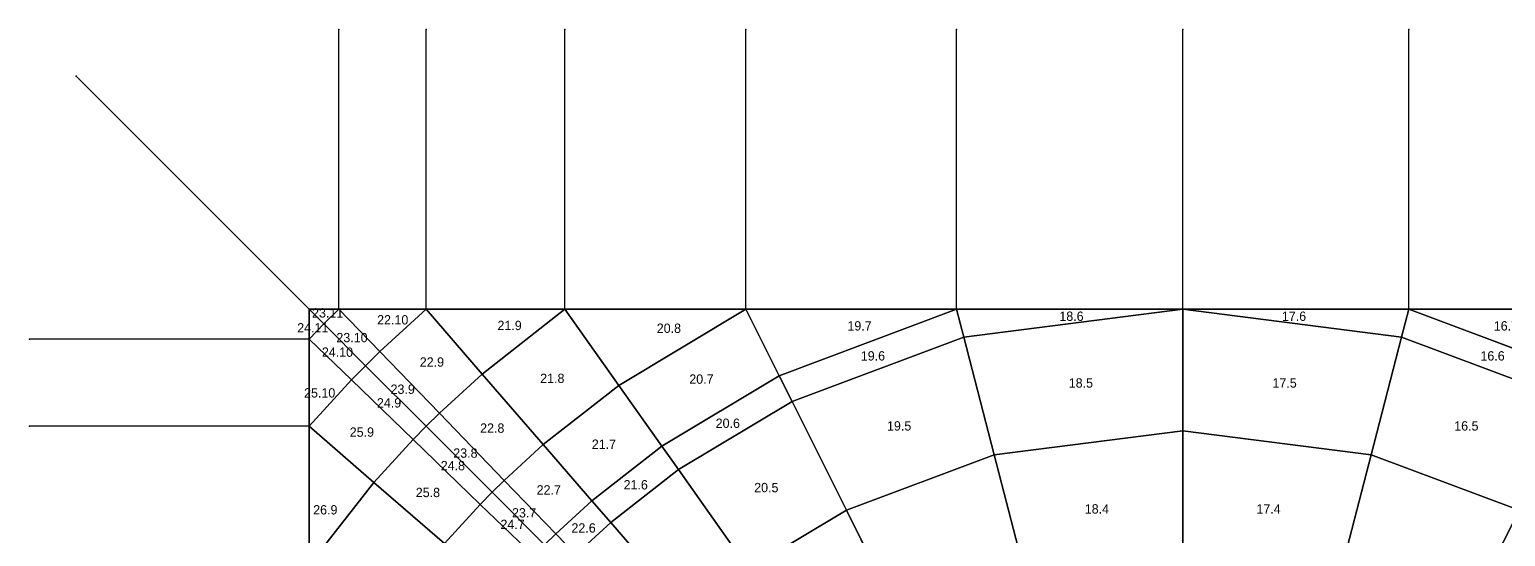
# Model space of a CAD drawing. Header units: metres. Extents: x -2.48 to 2.48, y -2.48 to 2.48.
# Drawn here: x -2.475 to 0.693, y 1.387 to 2.475 of the extents above; entities that cross this region are included whole.
import ezdxf
from ezdxf.enums import TextEntityAlignment as Align

# ---------------------------------------------------------------- set-up
doc = ezdxf.new("R2010")
doc.units = ezdxf.units.M

msp = doc.modelspace()

# ---------------------------------------------------------------- linework, layer by layer
at = {"layer": 'ang'}
msp.add_line((-1.875, 1.875, 0), (-2.375, 2.375, -10), dxfattribs=at)
msp.add_point((-2.375, 2.375, -10), dxfattribs=at)
at = {"layer": 'ArchiBranchesEsterni'}
for p, q in [((-1.8111, 1.875, 0.4853), (-1.8111, 2.475, -2.5147)), ((-1.6238, 1.875, 0.9375), (-1.6238, 2.475, -2.0625)), ((-1.3258, 1.875, 1.3258), (-1.3258, 2.475, -1.6742)), ((-0.9375, 1.875, 1.6238), (-0.9375, 2.475, -1.3762)), ((-0.4853, 1.875, 1.8111), (-0.4853, 2.475, -1.1889)), ((0, 1.875, 1.875), (0, 2.475, -1.125)), ((0.4853, 1.875, 1.8111), (0.4853, 2.475, -1.1889)), ((-1.875, 1.8111, 0.4853), (-2.475, 1.8111, -2.5147)), ((-1.875, 1.6238, 0.9375), (-2.475, 1.6238, -2.0625))]:
    msp.add_line(p, q, dxfattribs=at)
at = {"layer": 'ArcoBranches'}
for p, q in [((-1.8111, 1.875, 0.4853), (-1.875, 1.875, 0)), ((-1.875, 1.875, 0), (-1.875, 1.8111, 0.4853)), ((-1.6238, 1.875, 0.9375), (-1.8111, 1.875, 0.4853)), ((-1.3258, 1.875, 1.3258), (-1.6238, 1.875, 0.9375)), ((-0.9375, 1.875, 1.6238), (-1.3258, 1.875, 1.3258)), ((-0.4853, 1.875, 1.8111), (-0.9375, 1.875, 1.6238)), ((0, 1.875, 1.875), (-0.4853, 1.875, 1.8111)), ((0.4853, 1.875, 1.8111), (0, 1.875, 1.875)), ((0.9375, 1.875, 1.6238), (0.4853, 1.875, 1.8111)), ((-1.875, 1.8111, 0.4853), (-1.875, 1.6238, 0.9375)), ((-1.875, 1.6238, 0.9375), (-1.875, 1.3258, 1.3258))]:
    msp.add_line(p, q, dxfattribs=at)
at = {"layer": 'ColmoBranches'}
for p, q in [((0, 1.6142, 2.1037), (0, 1.875, 1.875)), ((0, 1.3258, 2.2964), (0, 1.6142, 2.1037))]:
    msp.add_line(p, q, dxfattribs=at)
at = {"layer": 'ColmoNodes'}
for p in [(0, 1.875, 1.875), (0, 1.6142, 2.1037)]:
    msp.add_point(p, dxfattribs=at)
at = {"layer": 'DiagonaliBranches'}
for p, q in [((-1.8433, 1.8433, 0.4853), (-1.875, 1.875, 0)), ((-1.7539, 1.7539, 0.9375), (-1.8433, 1.8433, 0.4853)), ((-1.6238, 1.6238, 1.3258), (-1.7539, 1.7539, 0.9375)), ((-1.4823, 1.4823, 1.6238), (-1.6238, 1.6238, 1.3258)), ((-1.3695, 1.3695, 1.8111), (-1.4823, 1.4823, 1.6238))]:
    msp.add_line(p, q, dxfattribs=at)
at = {"layer": 'DiagonaliNodes'}
for p in [(-1.875, 1.875, 0), (-1.8433, 1.8433, 0.4853), (-1.7539, 1.7539, 0.9375), (-1.6238, 1.6238, 1.3258), (-1.4823, 1.4823, 1.6238)]:
    msp.add_point(p, dxfattribs=at)
at = {"layer": 'Faces'}
for points in [[(-1.8111, 1.875, 0.4853), (-1.8433, 1.8433, 0.4853), (-1.875, 1.875, 0), (-1.8111, 1.875, 0.4853)], [(-1.8433, 1.8433, 0.4853), (-1.875, 1.8111, 0.4853), (-1.875, 1.8111, 0.4853), (-1.875, 1.875, 0)], [(-1.7232, 1.784, 0.9375), (-1.7539, 1.7539, 0.9375), (-1.8433, 1.8433, 0.4853), (-1.8111, 1.875, 0.4853)], [(-1.6238, 1.875, 0.9375), (-1.7232, 1.784, 0.9375), (-1.8111, 1.875, 0.4853), (-1.6238, 1.875, 0.9375)], [(-1.5033, 1.7359, 1.3258), (-1.5954, 1.6517, 1.3258), (-1.7232, 1.784, 0.9375), (-1.6238, 1.875, 0.9375)], [(-1.3258, 1.875, 1.3258), (-1.5033, 1.7359, 1.3258), (-1.6238, 1.875, 0.9375), (-1.3258, 1.875, 1.3258)], [(-1.2103, 1.7116, 1.6238), (-1.3724, 1.5847, 1.6238), (-1.5033, 1.7359, 1.3258), (-1.3258, 1.875, 1.3258)], [(-0.9375, 1.875, 1.6238), (-1.2103, 1.7116, 1.6238), (-1.3258, 1.875, 1.3258), (-0.9375, 1.875, 1.6238)], [(-0.8662, 1.7323, 1.8111), (-1.1182, 1.5814, 1.8111), (-1.2103, 1.7116, 1.6238), (-0.9375, 1.875, 1.6238)], [(-0.4853, 1.875, 1.8111), (-0.8662, 1.7323, 1.8111), (-0.9375, 1.875, 1.6238), (-0.4853, 1.875, 1.8111)], [(-0.4698, 1.8152, 1.875), (-0.8385, 1.6771, 1.875), (-0.8662, 1.7323, 1.8111), (-0.4853, 1.875, 1.8111)], [(0, 1.875, 1.875), (-0.4698, 1.8152, 1.875), (-0.4853, 1.875, 1.8111), (0, 1.875, 1.875)], [(0, 1.6142, 2.1037), (-0.4045, 1.5627, 2.1037), (-0.4698, 1.8152, 1.875), (0, 1.875, 1.875)], [(0.4045, 1.5627, 2.1037), (0, 1.6142, 2.1037), (0, 1.875, 1.875), (0.4698, 1.8152, 1.875)], [(0.4698, 1.8152, 1.875), (0, 1.875, 1.875), (0, 1.875, 1.875), (0.4853, 1.875, 1.8111)], [(0.8385, 1.6771, 1.875), (0.4698, 1.8152, 1.875), (0.4853, 1.875, 1.8111), (0.8662, 1.7323, 1.8111)], [(0.8662, 1.7323, 1.8111), (0.4853, 1.875, 1.8111), (0.4853, 1.875, 1.8111), (0.9375, 1.875, 1.6238)], [(-1.7539, 1.7539, 0.9375), (-1.784, 1.7232, 0.9375), (-1.875, 1.8111, 0.4853), (-1.8433, 1.8433, 0.4853)], [(-1.784, 1.7232, 0.9375), (-1.875, 1.6238, 0.9375), (-1.875, 1.6238, 0.9375), (-1.875, 1.8111, 0.4853)], [(-0.4045, 1.5627, 2.1037), (-0.7219, 1.4438, 2.1037), (-0.8385, 1.6771, 1.875), (-0.4698, 1.8152, 1.875)], [(0.7219, 1.4438, 2.1037), (0.4045, 1.5627, 2.1037), (0.4698, 1.8152, 1.875), (0.8385, 1.6771, 1.875)], [(-1.5954, 1.6517, 1.3258), (-1.6238, 1.6238, 1.3258), (-1.7539, 1.7539, 0.9375), (-1.7232, 1.784, 0.9375)], [(-1.6238, 1.6238, 1.3258), (-1.6517, 1.5954, 1.3258), (-1.784, 1.7232, 0.9375), (-1.7539, 1.7539, 0.9375)], [(-1.6517, 1.5954, 1.3258), (-1.7359, 1.5033, 1.3258), (-1.875, 1.6238, 0.9375), (-1.784, 1.7232, 0.9375)], [(-1.3724, 1.5847, 1.6238), (-1.4564, 1.5078, 1.6238), (-1.5954, 1.6517, 1.3258), (-1.5033, 1.7359, 1.3258)], [(-1.1182, 1.5814, 1.8111), (-1.2679, 1.4641, 1.8111), (-1.3724, 1.5847, 1.6238), (-1.2103, 1.7116, 1.6238)], [(-0.8385, 1.6771, 1.875), (-1.0825, 1.5309, 1.875), (-1.1182, 1.5814, 1.8111), (-0.8662, 1.7323, 1.8111)], [(-1.4564, 1.5078, 1.6238), (-1.4823, 1.4823, 1.6238), (-1.6238, 1.6238, 1.3258), (-1.5954, 1.6517, 1.3258)], [(-0.7219, 1.4438, 2.1037), (-0.932, 1.318, 2.1037), (-1.0825, 1.5309, 1.875), (-0.8385, 1.6771, 1.875)], [(-1.7359, 1.5033, 1.3258), (-1.875, 1.3258, 1.3258), (-1.875, 1.3258, 1.3258), (-1.875, 1.6238, 0.9375)], [(-1.4823, 1.4823, 1.6238), (-1.5078, 1.4564, 1.6238), (-1.6517, 1.5954, 1.3258), (-1.6238, 1.6238, 1.3258)], [(-1.5078, 1.4564, 1.6238), (-1.5847, 1.3724, 1.6238), (-1.7359, 1.5033, 1.3258), (-1.6517, 1.5954, 1.3258)], [(-1.2679, 1.4641, 1.8111), (-1.3456, 1.393, 1.8111), (-1.4564, 1.5078, 1.6238), (-1.3724, 1.5847, 1.6238)], [(0, 1.3258, 2.2964), (-0.3322, 1.2835, 2.2964), (-0.4045, 1.5627, 2.1037), (0, 1.6142, 2.1037)], [(0.3322, 1.2835, 2.2964), (0, 1.3258, 2.2964), (0, 1.6142, 2.1037), (0.4045, 1.5627, 2.1037)], [(-1.0825, 1.5309, 1.875), (-1.2275, 1.4174, 1.875), (-1.2679, 1.4641, 1.8111), (-1.1182, 1.5814, 1.8111)], [(-0.3322, 1.2835, 2.2964), (-0.5929, 1.1859, 2.2964), (-0.7219, 1.4438, 2.1037), (-0.4045, 1.5627, 2.1037)], [(0.5929, 1.1859, 2.2964), (0.3322, 1.2835, 2.2964), (0.4045, 1.5627, 2.1037), (0.7219, 1.4438, 2.1037)], [(-0.932, 1.318, 2.1037), (-1.0568, 1.2202, 2.1037), (-1.2275, 1.4174, 1.875), (-1.0825, 1.5309, 1.875)], [(-1.5847, 1.3724, 1.6238), (-1.7116, 1.2103, 1.6238), (-1.875, 1.3258, 1.3258), (-1.7359, 1.5033, 1.3258)], [(-1.3456, 1.393, 1.8111), (-1.3695, 1.3695, 1.8111), (-1.4823, 1.4823, 1.6238), (-1.4564, 1.5078, 1.6238)], [(-1.3695, 1.3695, 1.8111), (-1.393, 1.3456, 1.8111), (-1.5078, 1.4564, 1.6238), (-1.4823, 1.4823, 1.6238)], [(-1.2275, 1.4174, 1.875), (-1.3026, 1.3486, 1.875), (-1.3456, 1.393, 1.8111), (-1.2679, 1.4641, 1.8111)], [(-1.393, 1.3456, 1.8111), (-1.4641, 1.2679, 1.8111), (-1.5847, 1.3724, 1.6238), (-1.5078, 1.4564, 1.6238)], [(-0.5929, 1.1859, 2.2964), (-0.7655, 1.0825, 2.2964), (-0.932, 1.318, 2.1037), (-0.7219, 1.4438, 2.1037)], [(0.7655, 1.0825, 2.2964), (0.5929, 1.1859, 2.2964), (0.7219, 1.4438, 2.1037), (0.932, 1.318, 2.1037)], [(-1.0568, 1.2202, 2.1037), (-1.1215, 1.161, 2.1037), (-1.3026, 1.3486, 1.875), (-1.2275, 1.4174, 1.875)], [(-1.3026, 1.3486, 1.875), (-1.3258, 1.3258, 1.875), (-1.3695, 1.3695, 1.8111), (-1.3456, 1.393, 1.8111)]]:
    msp.add_3dface(points, dxfattribs=at)
at = {"layer": 'MeridianiBranches'}
for p, q in [((-1.7232, 1.784, 0.9375), (-1.8111, 1.875, 0.4853)), ((-1.5033, 1.7359, 1.3258), (-1.6238, 1.875, 0.9375)), ((-1.2103, 1.7116, 1.6238), (-1.3258, 1.875, 1.3258)), ((-0.8662, 1.7323, 1.8111), (-0.9375, 1.875, 1.6238)), ((-0.4698, 1.8152, 1.875), (-0.4853, 1.875, 1.8111)), ((0.4698, 1.8152, 1.875), (0.4853, 1.875, 1.8111)), ((-1.784, 1.7232, 0.9375), (-1.875, 1.8111, 0.4853)), ((-0.4045, 1.5627, 2.1037), (-0.4698, 1.8152, 1.875)), ((0.4045, 1.5627, 2.1037), (0.4698, 1.8152, 1.875)), ((-1.5954, 1.6517, 1.3258), (-1.7232, 1.784, 0.9375)), ((-1.6517, 1.5954, 1.3258), (-1.784, 1.7232, 0.9375)), ((-1.3724, 1.5847, 1.6238), (-1.5033, 1.7359, 1.3258)), ((-1.1182, 1.5814, 1.8111), (-1.2103, 1.7116, 1.6238)), ((-0.8385, 1.6771, 1.875), (-0.8662, 1.7323, 1.8111)), ((-1.4564, 1.5078, 1.6238), (-1.5954, 1.6517, 1.3258)), ((-0.7219, 1.4438, 2.1037), (-0.8385, 1.6771, 1.875)), ((-1.7359, 1.5033, 1.3258), (-1.875, 1.6238, 0.9375)), ((-1.5078, 1.4564, 1.6238), (-1.6517, 1.5954, 1.3258)), ((-1.2679, 1.4641, 1.8111), (-1.3724, 1.5847, 1.6238)), ((-1.0825, 1.5309, 1.875), (-1.1182, 1.5814, 1.8111)), ((-0.3322, 1.2835, 2.2964), (-0.4045, 1.5627, 2.1037)), ((0.3322, 1.2835, 2.2964), (0.4045, 1.5627, 2.1037)), ((-0.932, 1.318, 2.1037), (-1.0825, 1.5309, 1.875)), ((-1.5847, 1.3724, 1.6238), (-1.7359, 1.5033, 1.3258)), ((-1.3456, 1.393, 1.8111), (-1.4564, 1.5078, 1.6238)), ((-1.2275, 1.4174, 1.875), (-1.2679, 1.4641, 1.8111)), ((-1.393, 1.3456, 1.8111), (-1.5078, 1.4564, 1.6238)), ((-0.5929, 1.1859, 2.2964), (-0.7219, 1.4438, 2.1037)), ((-1.0568, 1.2202, 2.1037), (-1.2275, 1.4174, 1.875)), ((-1.3026, 1.3486, 1.875), (-1.3456, 1.393, 1.8111))]:
    msp.add_line(p, q, dxfattribs=at)
at = {"layer": 'NodiEsterniEsterni'}
for p in [(-1.8111, 2.475, -2.5147), (-1.6238, 2.475, -2.0625), (-1.3258, 2.475, -1.6742), (-0.9375, 2.475, -1.3762), (-0.4853, 2.475, -1.1889), (0, 2.475, -1.125), (0.4853, 2.475, -1.1889), (-2.475, 1.8111, -2.5147), (-2.475, 1.6238, -2.0625)]:
    msp.add_point(p, dxfattribs=at)
at = {"layer": 'NodiInterni'}
for p in [(-1.8111, 1.875, 0.4853), (-1.6238, 1.875, 0.9375), (-1.3258, 1.875, 1.3258), (-0.9375, 1.875, 1.6238), (-0.4853, 1.875, 1.8111), (0.4853, 1.875, 1.8111), (-1.875, 1.8111, 0.4853), (-0.4698, 1.8152, 1.875), (0.4698, 1.8152, 1.875), (-1.7232, 1.784, 0.9375), (-1.784, 1.7232, 0.9375), (-1.5033, 1.7359, 1.3258), (-1.2103, 1.7116, 1.6238), (-0.8662, 1.7323, 1.8111), (-1.5954, 1.6517, 1.3258), (-0.8385, 1.6771, 1.875), (-1.875, 1.6238, 0.9375), (-1.6517, 1.5954, 1.3258), (-1.3724, 1.5847, 1.6238), (-1.1182, 1.5814, 1.8111), (-0.4045, 1.5627, 2.1037), (0.4045, 1.5627, 2.1037), (-1.0825, 1.5309, 1.875), (-1.7359, 1.5033, 1.3258), (-1.4564, 1.5078, 1.6238), (-1.2679, 1.4641, 1.8111), (-1.5078, 1.4564, 1.6238), (-0.7219, 1.4438, 2.1037), (-1.2275, 1.4174, 1.875), (-1.3456, 1.393, 1.8111)]:
    msp.add_point(p, dxfattribs=at)
at = {"layer": 'ParalleliBranches'}
for p, q in [((-1.8111, 1.875, 0.4853), (-1.8433, 1.8433, 0.4853)), ((-1.6238, 1.875, 0.9375), (-1.7232, 1.784, 0.9375)), ((-1.3258, 1.875, 1.3258), (-1.5033, 1.7359, 1.3258)), ((-0.9375, 1.875, 1.6238), (-1.2103, 1.7116, 1.6238)), ((-0.4853, 1.875, 1.8111), (-0.8662, 1.7323, 1.8111)), ((0, 1.875, 1.875), (-0.4698, 1.8152, 1.875)), ((0.4698, 1.8152, 1.875), (0, 1.875, 1.875)), ((0.8662, 1.7323, 1.8111), (0.4853, 1.875, 1.8111)), ((-1.8433, 1.8433, 0.4853), (-1.875, 1.8111, 0.4853)), ((-0.4698, 1.8152, 1.875), (-0.8385, 1.6771, 1.875)), ((0.8385, 1.6771, 1.875), (0.4698, 1.8152, 1.875)), ((-1.7232, 1.784, 0.9375), (-1.7539, 1.7539, 0.9375)), ((-1.7539, 1.7539, 0.9375), (-1.784, 1.7232, 0.9375)), ((-1.784, 1.7232, 0.9375), (-1.875, 1.6238, 0.9375)), ((-1.5033, 1.7359, 1.3258), (-1.5954, 1.6517, 1.3258)), ((-1.2103, 1.7116, 1.6238), (-1.3724, 1.5847, 1.6238)), ((-0.8662, 1.7323, 1.8111), (-1.1182, 1.5814, 1.8111)), ((-1.5954, 1.6517, 1.3258), (-1.6238, 1.6238, 1.3258)), ((-0.8385, 1.6771, 1.875), (-1.0825, 1.5309, 1.875)), ((-1.6238, 1.6238, 1.3258), (-1.6517, 1.5954, 1.3258)), ((-1.6517, 1.5954, 1.3258), (-1.7359, 1.5033, 1.3258)), ((-1.3724, 1.5847, 1.6238), (-1.4564, 1.5078, 1.6238)), ((0, 1.6142, 2.1037), (-0.4045, 1.5627, 2.1037)), ((0.4045, 1.5627, 2.1037), (0, 1.6142, 2.1037)), ((-1.1182, 1.5814, 1.8111), (-1.2679, 1.4641, 1.8111)), ((-0.4045, 1.5627, 2.1037), (-0.7219, 1.4438, 2.1037)), ((0.7219, 1.4438, 2.1037), (0.4045, 1.5627, 2.1037)), ((-1.0825, 1.5309, 1.875), (-1.2275, 1.4174, 1.875)), ((-1.7359, 1.5033, 1.3258), (-1.875, 1.3258, 1.3258)), ((-1.4564, 1.5078, 1.6238), (-1.4823, 1.4823, 1.6238)), ((-1.4823, 1.4823, 1.6238), (-1.5078, 1.4564, 1.6238)), ((-1.2679, 1.4641, 1.8111), (-1.3456, 1.393, 1.8111)), ((-1.5078, 1.4564, 1.6238), (-1.5847, 1.3724, 1.6238)), ((-0.7219, 1.4438, 2.1037), (-0.932, 1.318, 2.1037)), ((-1.2275, 1.4174, 1.875), (-1.3026, 1.3486, 1.875)), ((-1.3456, 1.393, 1.8111), (-1.3695, 1.3695, 1.8111))]:
    msp.add_line(p, q, dxfattribs=at)

# ---------------------------------------------------------------- texts
at = {"layer": 'FacesName'}
for s, p in [('23.11', (-1.8351, 1.8671, 0.364)), ('18.6', (-0.2388, 1.86, 1.859)), ('17.6', (0.2388, 1.86, 1.859)), ('24.11', (-1.8671, 1.8351, 0.364)), ('22.10', (-1.6955, 1.8523, 0.8244)), ('21.9', (-1.4447, 1.8402, 1.2287)), ('20.8', (-1.1028, 1.8342, 1.5493)), ('19.7', (-0.6936, 1.8393, 1.7643)), ('16.7', (0.6936, 1.8393, 1.7643)), ('23.10', (-1.7829, 1.8141, 0.7114)), ('24.10', (-1.8141, 1.7829, 0.7114)), ('19.6', (-0.6649, 1.7749, 1.8431)), ('16.6', (0.6649, 1.7749, 1.8431)), ('22.9', (-1.6114, 1.7617, 1.1317)), ('23.9', (-1.6741, 1.7034, 1.1317)), ('21.8', (-1.353, 1.7268, 1.4748)), ('20.7', (-1.033, 1.7251, 1.7175)), ('18.5', (-0.2186, 1.7168, 1.9893)), ('17.5', (0.2186, 1.7168, 1.9893)), ('25.10', (-1.8523, 1.6955, 0.8244)), ('24.9', (-1.7034, 1.6741, 1.1317)), ('25.9', (-1.7617, 1.6114, 1.1317)), ('22.8', (-1.4819, 1.62, 1.4748)), ('20.6', (-0.9764, 1.6304, 1.8431)), ('19.5', (-0.6087, 1.6247, 1.9893)), ('16.5', (0.6087, 1.6247, 1.9893)), ('21.7', (-1.2422, 1.5854, 1.7175)), ('23.8', (-1.5395, 1.5664, 1.4748)), ('24.8', (-1.5664, 1.5395, 1.4748)), ('25.8', (-1.62, 1.4819, 1.4748)), ('22.7', (-1.3606, 1.4874, 1.7175)), ('21.6', (-1.174, 1.4984, 1.8431)), ('20.5', (-0.8937, 1.4924, 1.9893)), ('26.9', (-1.8402, 1.4447, 1.2287)), ('23.7', (-1.4135, 1.4382, 1.7175)), ('18.4', (-0.1842, 1.4466, 2.2)), ('17.4', (0.1842, 1.4466, 2.2)), ('24.7', (-1.4382, 1.4135, 1.7175)), ('22.6', (-1.2859, 1.4058, 1.8431))]:
    msp.add_text(s, height=0.02, dxfattribs=at).set_placement(p, align=Align.MIDDLE_CENTER)

doc.saveas('drawing.dxf')
